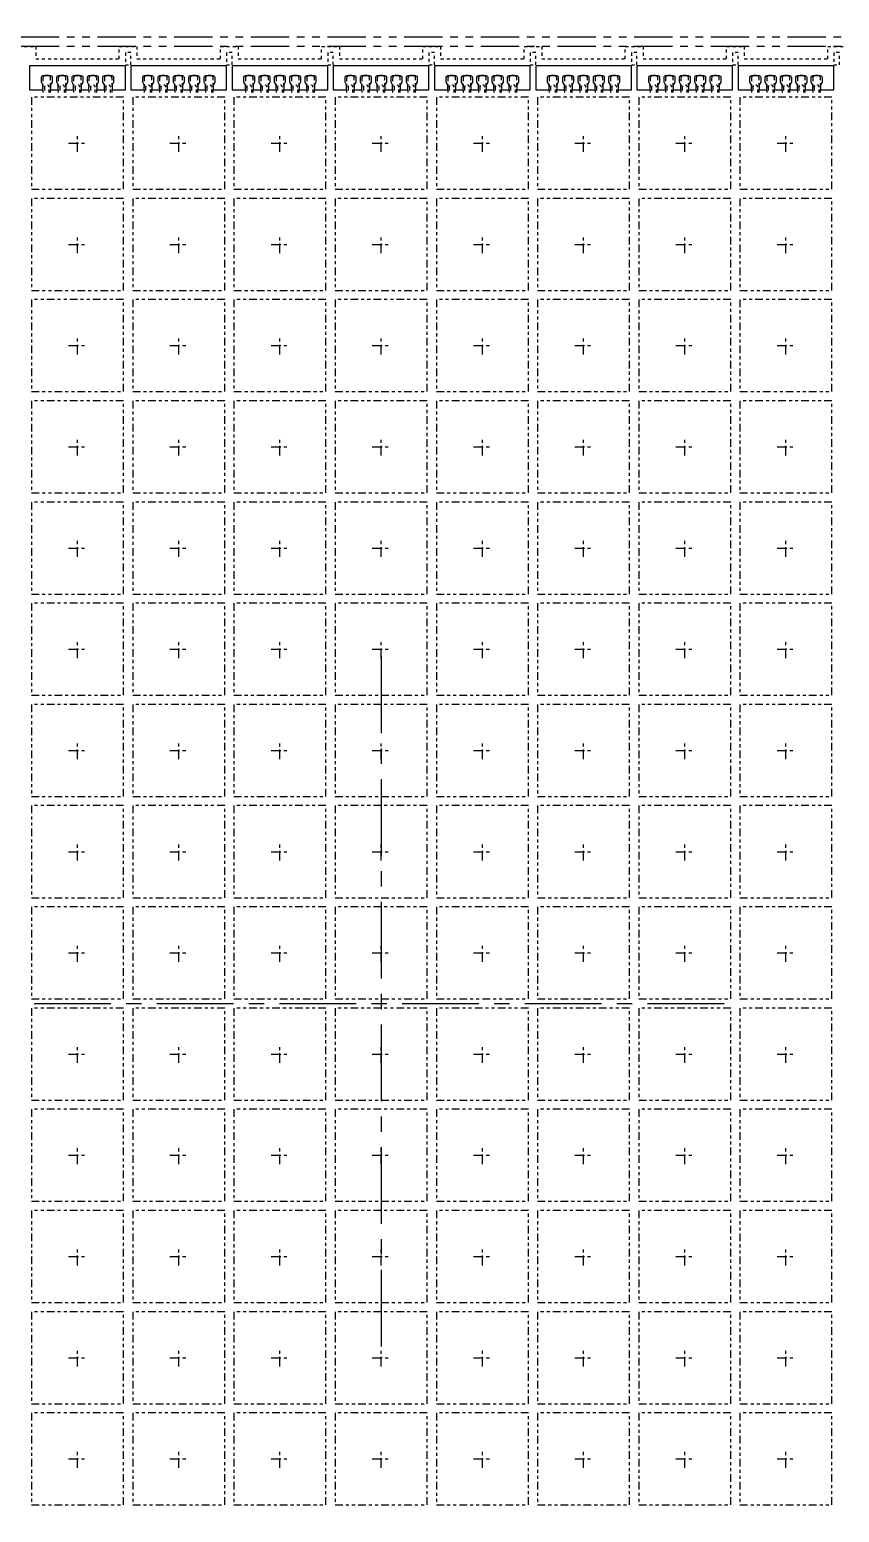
# Model space of a CAD drawing. Extents: x -344 to -21, y -394 to -4.
# Drawn here: x -285.7 to -259.3, y -126.44 to -78.1 of the extents above; entities that cross this region are included whole.
import ezdxf

# ---------------------------------------------------------------- set-up
doc = ezdxf.new("R2010")
doc.units = 0
doc.header["$MEASUREMENT"] = 0
for name, pattern in [('CENTER', [50.8, 31.75, -6.35, 6.35, -6.35]), ('CENTERX2', [4, 2.5, -0.5, 0.5, -0.5]), ('HIDDEN', [0.375, 0.25, -0.125]), ('PHANTOM', [2.5, 1.25, -0.25, 0.25, -0.25, 0.25, -0.25])]:
    doc.linetypes.add(name, pattern=pattern)
doc.layers.add('1', color=7, linetype='CONTINUOUS')
doc.layers.add('1D', color=4, linetype='CONTINUOUS')

msp = doc.modelspace()

# ---------------------------------------------------------------- linework, layer by layer
at = {"layer": '1'}
for points in [[(-282.5783, -79.2777), (-285.6983, -79.2777), (-285.6983, -80.0577), (-285.2633, -80.0577), (-285.2633, -79.8977), (-285.3133, -79.8111), (-285.3133, -79.6477, -0.4142132), (-285.2633, -79.5977), (-285.0133, -79.5977, -0.4142139), (-284.9633, -79.6477), (-284.9633, -79.8111), (-285.0133, -79.8977), (-285.0133, -80.0577), (-284.7633, -80.0577), (-284.7633, -79.8977), (-284.8133, -79.8111), (-284.8133, -79.6477, -0.4142132), (-284.7633, -79.5977), (-284.5133, -79.5977, -0.4142139), (-284.4633, -79.6477), (-284.4633, -79.8111), (-284.5133, -79.8977), (-284.5133, -80.0577), (-284.2633, -80.0577), (-284.2633, -79.8977), (-284.3133, -79.8111), (-284.3133, -79.6477, -0.4142132), (-284.2633, -79.5977), (-284.0133, -79.5977, -0.4142139), (-283.9633, -79.6477), (-283.9633, -79.8111), (-284.0133, -79.8977), (-284.0133, -80.0577), (-283.7633, -80.0577), (-283.7633, -79.8977), (-283.8133, -79.8111), (-283.8133, -79.6477, -0.4142132), (-283.7633, -79.5977), (-283.5133, -79.5977, -0.4142139), (-283.4633, -79.6477), (-283.4633, -79.8111), (-283.5133, -79.8977), (-283.5133, -80.0577), (-283.2633, -80.0577), (-283.2633, -79.8977), (-283.3133, -79.8111), (-283.3133, -79.6477, -0.4142132), (-283.2633, -79.5977), (-283.0133, -79.5977, -0.4142139), (-282.9633, -79.6477), (-282.9633, -79.8111), (-283.0133, -79.8977), (-283.0133, -80.0577), (-282.5783, -80.0577)], [(-279.2783, -79.2777), (-282.3983, -79.2777), (-282.3983, -80.0577), (-281.9633, -80.0577), (-281.9633, -79.8977), (-282.0133, -79.8111), (-282.0133, -79.6477, -0.4142132), (-281.9633, -79.5977), (-281.7133, -79.5977, -0.4142139), (-281.6633, -79.6477), (-281.6633, -79.8111), (-281.7133, -79.8977), (-281.7133, -80.0577), (-281.4633, -80.0577), (-281.4633, -79.8977), (-281.5133, -79.8111), (-281.5133, -79.6477, -0.4142132), (-281.4633, -79.5977), (-281.2133, -79.5977, -0.4142139), (-281.1633, -79.6477), (-281.1633, -79.8111), (-281.2133, -79.8977), (-281.2133, -80.0577), (-280.9633, -80.0577), (-280.9633, -79.8977), (-281.0133, -79.8111), (-281.0133, -79.6477, -0.4142132), (-280.9633, -79.5977), (-280.7133, -79.5977, -0.4142139), (-280.6633, -79.6477), (-280.6633, -79.8111), (-280.7133, -79.8977), (-280.7133, -80.0577), (-280.4633, -80.0577), (-280.4633, -79.8977), (-280.5133, -79.8111), (-280.5133, -79.6477, -0.4142132), (-280.4633, -79.5977), (-280.2133, -79.5977, -0.4142139), (-280.1633, -79.6477), (-280.1633, -79.8111), (-280.2133, -79.8977), (-280.2133, -80.0577), (-279.9633, -80.0577), (-279.9633, -79.8977), (-280.0133, -79.8111), (-280.0133, -79.6477, -0.4142132), (-279.9633, -79.5977), (-279.7133, -79.5977, -0.4142139), (-279.6633, -79.6477), (-279.6633, -79.8111), (-279.7133, -79.8977), (-279.7133, -80.0577), (-279.2783, -80.0577)], [(-275.9783, -79.2777), (-279.0983, -79.2777), (-279.0983, -80.0577), (-278.6633, -80.0577), (-278.6633, -79.8977), (-278.7133, -79.8111), (-278.7133, -79.6477, -0.4142132), (-278.6633, -79.5977), (-278.4133, -79.5977, -0.4142139), (-278.3633, -79.6477), (-278.3633, -79.8111), (-278.4133, -79.8977), (-278.4133, -80.0577), (-278.1633, -80.0577), (-278.1633, -79.8977), (-278.2133, -79.8111), (-278.2133, -79.6477, -0.4142132), (-278.1633, -79.5977), (-277.9133, -79.5977, -0.4142139), (-277.8633, -79.6477), (-277.8633, -79.8111), (-277.9133, -79.8977), (-277.9133, -80.0577), (-277.6633, -80.0577), (-277.6633, -79.8977), (-277.7133, -79.8111), (-277.7133, -79.6477, -0.4142132), (-277.6633, -79.5977), (-277.4133, -79.5977, -0.4142139), (-277.3633, -79.6477), (-277.3633, -79.8111), (-277.4133, -79.8977), (-277.4133, -80.0577), (-277.1633, -80.0577), (-277.1633, -79.8977), (-277.2133, -79.8111), (-277.2133, -79.6477, -0.4142132), (-277.1633, -79.5977), (-276.9133, -79.5977, -0.4142139), (-276.8633, -79.6477), (-276.8633, -79.8111), (-276.9133, -79.8977), (-276.9133, -80.0577), (-276.6633, -80.0577), (-276.6633, -79.8977), (-276.7133, -79.8111), (-276.7133, -79.6477, -0.4142132), (-276.6633, -79.5977), (-276.4133, -79.5977, -0.4142139), (-276.3633, -79.6477), (-276.3633, -79.8111), (-276.4133, -79.8977), (-276.4133, -80.0577), (-275.9783, -80.0577)], [(-272.6783, -79.2777), (-275.7983, -79.2777), (-275.7983, -80.0577), (-275.3633, -80.0577), (-275.3633, -79.8977), (-275.4133, -79.8111), (-275.4133, -79.6477, -0.4142132), (-275.3633, -79.5977), (-275.1133, -79.5977, -0.4142139), (-275.0633, -79.6477), (-275.0633, -79.8111), (-275.1133, -79.8977), (-275.1133, -80.0577), (-274.8633, -80.0577), (-274.8633, -79.8977), (-274.9133, -79.8111), (-274.9133, -79.6477, -0.4142132), (-274.8633, -79.5977), (-274.6133, -79.5977, -0.4142139), (-274.5633, -79.6477), (-274.5633, -79.8111), (-274.6133, -79.8977), (-274.6133, -80.0577), (-274.3633, -80.0577), (-274.3633, -79.8977), (-274.4133, -79.8111), (-274.4133, -79.6477, -0.4142132), (-274.3633, -79.5977), (-274.1133, -79.5977, -0.4142139), (-274.0633, -79.6477), (-274.0633, -79.8111), (-274.1133, -79.8977), (-274.1133, -80.0577), (-273.8633, -80.0577), (-273.8633, -79.8977), (-273.9133, -79.8111), (-273.9133, -79.6477, -0.4142132), (-273.8633, -79.5977), (-273.6133, -79.5977, -0.4142139), (-273.5633, -79.6477), (-273.5633, -79.8111), (-273.6133, -79.8977), (-273.6133, -80.0577), (-273.3633, -80.0577), (-273.3633, -79.8977), (-273.4133, -79.8111), (-273.4133, -79.6477, -0.4142132), (-273.3633, -79.5977), (-273.1133, -79.5977, -0.4142139), (-273.0633, -79.6477), (-273.0633, -79.8111), (-273.1133, -79.8977), (-273.1133, -80.0577), (-272.6783, -80.0577)], [(-269.3783, -79.2777), (-272.4983, -79.2777), (-272.4983, -80.0577), (-272.0633, -80.0577), (-272.0633, -79.8977), (-272.1133, -79.8111), (-272.1133, -79.6477, -0.4142132), (-272.0633, -79.5977), (-271.8133, -79.5977, -0.4142139), (-271.7633, -79.6477), (-271.7633, -79.8111), (-271.8133, -79.8977), (-271.8133, -80.0577), (-271.5633, -80.0577), (-271.5633, -79.8977), (-271.6133, -79.8111), (-271.6133, -79.6477, -0.4142132), (-271.5633, -79.5977), (-271.3133, -79.5977, -0.4142139), (-271.2633, -79.6477), (-271.2633, -79.8111), (-271.3133, -79.8977), (-271.3133, -80.0577), (-271.0633, -80.0577), (-271.0633, -79.8977), (-271.1133, -79.8111), (-271.1133, -79.6477, -0.4142132), (-271.0633, -79.5977), (-270.8133, -79.5977, -0.4142139), (-270.7633, -79.6477), (-270.7633, -79.8111), (-270.8133, -79.8977), (-270.8133, -80.0577), (-270.5633, -80.0577), (-270.5633, -79.8977), (-270.6133, -79.8111), (-270.6133, -79.6477, -0.4142132), (-270.5633, -79.5977), (-270.3133, -79.5977, -0.4142139), (-270.2633, -79.6477), (-270.2633, -79.8111), (-270.3133, -79.8977), (-270.3133, -80.0577), (-270.0633, -80.0577), (-270.0633, -79.8977), (-270.1133, -79.8111), (-270.1133, -79.6477, -0.4142132), (-270.0633, -79.5977), (-269.8133, -79.5977, -0.4142139), (-269.7633, -79.6477), (-269.7633, -79.8111), (-269.8133, -79.8977), (-269.8133, -80.0577), (-269.3783, -80.0577)], [(-266.0783, -79.2777), (-269.1983, -79.2777), (-269.1983, -80.0577), (-268.7633, -80.0577), (-268.7633, -79.8977), (-268.8133, -79.8111), (-268.8133, -79.6477, -0.4142132), (-268.7633, -79.5977), (-268.5133, -79.5977, -0.4142139), (-268.4633, -79.6477), (-268.4633, -79.8111), (-268.5133, -79.8977), (-268.5133, -80.0577), (-268.2633, -80.0577), (-268.2633, -79.8977), (-268.3133, -79.8111), (-268.3133, -79.6477, -0.4142132), (-268.2633, -79.5977), (-268.0133, -79.5977, -0.4142139), (-267.9633, -79.6477), (-267.9633, -79.8111), (-268.0133, -79.8977), (-268.0133, -80.0577), (-267.7633, -80.0577), (-267.7633, -79.8977), (-267.8133, -79.8111), (-267.8133, -79.6477, -0.4142132), (-267.7633, -79.5977), (-267.5133, -79.5977, -0.4142139), (-267.4633, -79.6477), (-267.4633, -79.8111), (-267.5133, -79.8977), (-267.5133, -80.0577), (-267.2633, -80.0577), (-267.2633, -79.8977), (-267.3133, -79.8111), (-267.3133, -79.6477, -0.4142132), (-267.2633, -79.5977), (-267.0133, -79.5977, -0.4142139), (-266.9633, -79.6477), (-266.9633, -79.8111), (-267.0133, -79.8977), (-267.0133, -80.0577), (-266.7633, -80.0577), (-266.7633, -79.8977), (-266.8133, -79.8111), (-266.8133, -79.6477, -0.4142132), (-266.7633, -79.5977), (-266.5133, -79.5977, -0.4142139), (-266.4633, -79.6477), (-266.4633, -79.8111), (-266.5133, -79.8977), (-266.5133, -80.0577), (-266.0783, -80.0577)], [(-262.7783, -79.2777), (-265.8983, -79.2777), (-265.8983, -80.0577), (-265.4633, -80.0577), (-265.4633, -79.8977), (-265.5133, -79.8111), (-265.5133, -79.6477, -0.4142132), (-265.4633, -79.5977), (-265.2133, -79.5977, -0.4142139), (-265.1633, -79.6477), (-265.1633, -79.8111), (-265.2133, -79.8977), (-265.2133, -80.0577), (-264.9633, -80.0577), (-264.9633, -79.8977), (-265.0133, -79.8111), (-265.0133, -79.6477, -0.4142132), (-264.9633, -79.5977), (-264.7133, -79.5977, -0.4142139), (-264.6633, -79.6477), (-264.6633, -79.8111), (-264.7133, -79.8977), (-264.7133, -80.0577), (-264.4633, -80.0577), (-264.4633, -79.8977), (-264.5133, -79.8111), (-264.5133, -79.6477, -0.4142132), (-264.4633, -79.5977), (-264.2133, -79.5977, -0.4142139), (-264.1633, -79.6477), (-264.1633, -79.8111), (-264.2133, -79.8977), (-264.2133, -80.0577), (-263.9633, -80.0577), (-263.9633, -79.8977), (-264.0133, -79.8111), (-264.0133, -79.6477, -0.4142132), (-263.9633, -79.5977), (-263.7133, -79.5977, -0.4142139), (-263.6633, -79.6477), (-263.6633, -79.8111), (-263.7133, -79.8977), (-263.7133, -80.0577), (-263.4633, -80.0577), (-263.4633, -79.8977), (-263.5133, -79.8111), (-263.5133, -79.6477, -0.4142132), (-263.4633, -79.5977), (-263.2133, -79.5977, -0.4142139), (-263.1633, -79.6477), (-263.1633, -79.8111), (-263.2133, -79.8977), (-263.2133, -80.0577), (-262.7783, -80.0577)], [(-259.4783, -79.2777), (-262.5983, -79.2777), (-262.5983, -80.0577), (-262.1633, -80.0577), (-262.1633, -79.8977), (-262.2133, -79.8111), (-262.2133, -79.6477, -0.4142132), (-262.1633, -79.5977), (-261.9133, -79.5977, -0.4142139), (-261.8633, -79.6477), (-261.8633, -79.8111), (-261.9133, -79.8977), (-261.9133, -80.0577), (-261.6633, -80.0577), (-261.6633, -79.8977), (-261.7133, -79.8111), (-261.7133, -79.6477, -0.4142132), (-261.6633, -79.5977), (-261.4133, -79.5977, -0.4142139), (-261.3633, -79.6477), (-261.3633, -79.8111), (-261.4133, -79.8977), (-261.4133, -80.0577), (-261.1633, -80.0577), (-261.1633, -79.8977), (-261.2133, -79.8111), (-261.2133, -79.6477, -0.4142132), (-261.1633, -79.5977), (-260.9133, -79.5977, -0.4142139), (-260.8633, -79.6477), (-260.8633, -79.8111), (-260.9133, -79.8977), (-260.9133, -80.0577), (-260.6633, -80.0577), (-260.6633, -79.8977), (-260.7133, -79.8111), (-260.7133, -79.6477, -0.4142132), (-260.6633, -79.5977), (-260.4133, -79.5977, -0.4142139), (-260.3633, -79.6477), (-260.3633, -79.8111), (-260.4133, -79.8977), (-260.4133, -80.0577), (-260.1633, -80.0577), (-260.1633, -79.8977), (-260.2133, -79.8111), (-260.2133, -79.6477, -0.4142132), (-260.1633, -79.5977), (-259.9133, -79.5977, -0.4142139), (-259.8633, -79.6477), (-259.8633, -79.8111), (-259.9133, -79.8977), (-259.9133, -80.0577), (-259.4783, -80.0577)]]:
    msp.add_lwpolyline(points, format="xyb", close=True, dxfattribs=at)
at = {"layer": '1D', "linetype": 'CENTER', "ltscale": 0.01}
for p, q in [((-284.1383, -82.0864), (-284.1383, -81.5089)), ((-280.8383, -82.0864), (-280.8383, -81.5089)), ((-277.5383, -82.0864), (-277.5383, -81.5089)), ((-274.2383, -82.0864), (-274.2383, -81.5089)), ((-270.9383, -82.0864), (-270.9383, -81.5089)), ((-267.6383, -82.0864), (-267.6383, -81.5089)), ((-264.3383, -82.0864), (-264.3383, -81.5089)), ((-261.0383, -82.0864), (-261.0383, -81.5089)), ((-284.4271, -81.7977), (-283.8496, -81.7977)), ((-281.1271, -81.7977), (-280.5496, -81.7977)), ((-277.8271, -81.7977), (-277.2496, -81.7977)), ((-274.5271, -81.7977), (-273.9496, -81.7977)), ((-271.2271, -81.7977), (-270.6496, -81.7977)), ((-267.9271, -81.7977), (-267.3496, -81.7977)), ((-264.6271, -81.7977), (-264.0496, -81.7977)), ((-261.3271, -81.7977), (-260.7496, -81.7977)), ((-284.1383, -85.3864), (-284.1383, -84.8089)), ((-280.8383, -85.3864), (-280.8383, -84.8089)), ((-277.5383, -85.3864), (-277.5383, -84.8089)), ((-274.2383, -85.3864), (-274.2383, -84.8089)), ((-270.9383, -85.3864), (-270.9383, -84.8089)), ((-267.6383, -85.3864), (-267.6383, -84.8089)), ((-264.3383, -85.3864), (-264.3383, -84.8089)), ((-261.0383, -85.3864), (-261.0383, -84.8089)), ((-284.4271, -85.0977), (-283.8496, -85.0977)), ((-281.1271, -85.0977), (-280.5496, -85.0977)), ((-277.8271, -85.0977), (-277.2496, -85.0977)), ((-274.5271, -85.0977), (-273.9496, -85.0977)), ((-271.2271, -85.0977), (-270.6496, -85.0977)), ((-267.9271, -85.0977), (-267.3496, -85.0977)), ((-264.6271, -85.0977), (-264.0496, -85.0977)), ((-261.3271, -85.0977), (-260.7496, -85.0977)), ((-284.4271, -88.3977), (-283.8496, -88.3977)), ((-284.1383, -88.6864), (-284.1383, -88.1089)), ((-281.1271, -88.3977), (-280.5496, -88.3977)), ((-280.8383, -88.6864), (-280.8383, -88.1089)), ((-277.8271, -88.3977), (-277.2496, -88.3977)), ((-277.5383, -88.6864), (-277.5383, -88.1089)), ((-274.5271, -88.3977), (-273.9496, -88.3977)), ((-274.2383, -88.6864), (-274.2383, -88.1089)), ((-271.2271, -88.3977), (-270.6496, -88.3977)), ((-270.9383, -88.6864), (-270.9383, -88.1089)), ((-267.9271, -88.3977), (-267.3496, -88.3977)), ((-267.6383, -88.6864), (-267.6383, -88.1089)), ((-264.6271, -88.3977), (-264.0496, -88.3977)), ((-264.3383, -88.6864), (-264.3383, -88.1089)), ((-261.3271, -88.3977), (-260.7496, -88.3977)), ((-261.0383, -88.6864), (-261.0383, -88.1089)), ((-284.4271, -91.6977), (-283.8496, -91.6977)), ((-284.1383, -91.9864), (-284.1383, -91.4089)), ((-281.1271, -91.6977), (-280.5496, -91.6977)), ((-280.8383, -91.9864), (-280.8383, -91.4089)), ((-277.8271, -91.6977), (-277.2496, -91.6977)), ((-277.5383, -91.9864), (-277.5383, -91.4089)), ((-274.5271, -91.6977), (-273.9496, -91.6977)), ((-274.2383, -91.9864), (-274.2383, -91.4089)), ((-271.2271, -91.6977), (-270.6496, -91.6977)), ((-270.9383, -91.9864), (-270.9383, -91.4089)), ((-267.9271, -91.6977), (-267.3496, -91.6977)), ((-267.6383, -91.9864), (-267.6383, -91.4089)), ((-264.6271, -91.6977), (-264.0496, -91.6977)), ((-264.3383, -91.9864), (-264.3383, -91.4089)), ((-261.3271, -91.6977), (-260.7496, -91.6977)), ((-261.0383, -91.9864), (-261.0383, -91.4089)), ((-284.1383, -95.2864), (-284.1383, -94.7089)), ((-280.8383, -95.2864), (-280.8383, -94.7089)), ((-277.5383, -95.2864), (-277.5383, -94.7089)), ((-274.2383, -95.2864), (-274.2383, -94.7089)), ((-270.9383, -95.2864), (-270.9383, -94.7089)), ((-267.6383, -95.2864), (-267.6383, -94.7089)), ((-264.3383, -95.2864), (-264.3383, -94.7089)), ((-261.0383, -95.2864), (-261.0383, -94.7089)), ((-284.4271, -94.9977), (-283.8496, -94.9977)), ((-281.1271, -94.9977), (-280.5496, -94.9977)), ((-277.8271, -94.9977), (-277.2496, -94.9977)), ((-274.5271, -94.9977), (-273.9496, -94.9977)), ((-271.2271, -94.9977), (-270.6496, -94.9977)), ((-267.9271, -94.9977), (-267.3496, -94.9977)), ((-264.6271, -94.9977), (-264.0496, -94.9977)), ((-261.3271, -94.9977), (-260.7496, -94.9977)), ((-284.1383, -98.5864), (-284.1383, -98.0089)), ((-280.8383, -98.5864), (-280.8383, -98.0089)), ((-277.5383, -98.5864), (-277.5383, -98.0089)), ((-274.2383, -98.5864), (-274.2383, -98.0089)), ((-270.9383, -98.5864), (-270.9383, -98.0089)), ((-267.6383, -98.5864), (-267.6383, -98.0089)), ((-264.3383, -98.5864), (-264.3383, -98.0089)), ((-261.0383, -98.5864), (-261.0383, -98.0089)), ((-284.4271, -98.2977), (-283.8496, -98.2977)), ((-281.1271, -98.2977), (-280.5496, -98.2977)), ((-277.8271, -98.2977), (-277.2496, -98.2977)), ((-274.5271, -98.2977), (-273.9496, -98.2977)), ((-271.2271, -98.2977), (-270.6496, -98.2977)), ((-267.9271, -98.2977), (-267.3496, -98.2977)), ((-264.6271, -98.2977), (-264.0496, -98.2977)), ((-261.3271, -98.2977), (-260.7496, -98.2977)), ((-284.1383, -101.8864), (-284.1383, -101.3089)), ((-280.8383, -101.8864), (-280.8383, -101.3089)), ((-277.5383, -101.8864), (-277.5383, -101.3089)), ((-274.2383, -101.8864), (-274.2383, -101.3089)), ((-270.9383, -101.8864), (-270.9383, -101.3089)), ((-267.6383, -101.8864), (-267.6383, -101.3089)), ((-264.3383, -101.8864), (-264.3383, -101.3089)), ((-261.0383, -101.8864), (-261.0383, -101.3089)), ((-284.4271, -101.5977), (-283.8496, -101.5977)), ((-281.1271, -101.5977), (-280.5496, -101.5977)), ((-277.8271, -101.5977), (-277.2496, -101.5977)), ((-274.5271, -101.5977), (-273.9496, -101.5977)), ((-271.2271, -101.5977), (-270.6496, -101.5977)), ((-267.9271, -101.5977), (-267.3496, -101.5977)), ((-264.6271, -101.5977), (-264.0496, -101.5977)), ((-261.3271, -101.5977), (-260.7496, -101.5977)), ((-284.4271, -104.8977), (-283.8496, -104.8977)), ((-284.1383, -105.1864), (-284.1383, -104.6089)), ((-281.1271, -104.8977), (-280.5496, -104.8977)), ((-280.8383, -105.1864), (-280.8383, -104.6089)), ((-277.8271, -104.8977), (-277.2496, -104.8977)), ((-277.5383, -105.1864), (-277.5383, -104.6089)), ((-274.5271, -104.8977), (-273.9496, -104.8977)), ((-274.2383, -105.1864), (-274.2383, -104.6089)), ((-271.2271, -104.8977), (-270.6496, -104.8977)), ((-270.9383, -105.1864), (-270.9383, -104.6089)), ((-267.9271, -104.8977), (-267.3496, -104.8977)), ((-267.6383, -105.1864), (-267.6383, -104.6089)), ((-264.6271, -104.8977), (-264.0496, -104.8977)), ((-264.3383, -105.1864), (-264.3383, -104.6089)), ((-261.3271, -104.8977), (-260.7496, -104.8977)), ((-261.0383, -105.1864), (-261.0383, -104.6089)), ((-284.4271, -108.1977), (-283.8496, -108.1977)), ((-284.1383, -108.4864), (-284.1383, -107.9089)), ((-281.1271, -108.1977), (-280.5496, -108.1977)), ((-280.8383, -108.4864), (-280.8383, -107.9089)), ((-277.8271, -108.1977), (-277.2496, -108.1977)), ((-277.5383, -108.4864), (-277.5383, -107.9089)), ((-274.5271, -108.1977), (-273.9496, -108.1977)), ((-274.2383, -108.4864), (-274.2383, -107.9089)), ((-271.2271, -108.1977), (-270.6496, -108.1977)), ((-270.9383, -108.4864), (-270.9383, -107.9089)), ((-267.9271, -108.1977), (-267.3496, -108.1977)), ((-267.6383, -108.4864), (-267.6383, -107.9089)), ((-264.6271, -108.1977), (-264.0496, -108.1977)), ((-264.3383, -108.4864), (-264.3383, -107.9089)), ((-261.3271, -108.1977), (-260.7496, -108.1977)), ((-261.0383, -108.4864), (-261.0383, -107.9089)), ((-284.4271, -111.4977), (-283.8496, -111.4977)), ((-284.1383, -111.7864), (-284.1383, -111.2089)), ((-281.1271, -111.4977), (-280.5496, -111.4977)), ((-280.8383, -111.7864), (-280.8383, -111.2089)), ((-277.8271, -111.4977), (-277.2496, -111.4977)), ((-277.5383, -111.7864), (-277.5383, -111.2089)), ((-274.5271, -111.4977), (-273.9496, -111.4977)), ((-274.2383, -111.7864), (-274.2383, -111.2089)), ((-271.2271, -111.4977), (-270.6496, -111.4977)), ((-270.9383, -111.7864), (-270.9383, -111.2089)), ((-267.9271, -111.4977), (-267.3496, -111.4977)), ((-267.6383, -111.7864), (-267.6383, -111.2089)), ((-264.6271, -111.4977), (-264.0496, -111.4977)), ((-264.3383, -111.7864), (-264.3383, -111.2089)), ((-261.3271, -111.4977), (-260.7496, -111.4977)), ((-261.0383, -111.7864), (-261.0383, -111.2089)), ((-284.1383, -115.0864), (-284.1383, -114.5089)), ((-280.8383, -115.0864), (-280.8383, -114.5089)), ((-277.5383, -115.0864), (-277.5383, -114.5089)), ((-274.2383, -115.0864), (-274.2383, -114.5089)), ((-270.9383, -115.0864), (-270.9383, -114.5089)), ((-267.6383, -115.0864), (-267.6383, -114.5089)), ((-264.3383, -115.0864), (-264.3383, -114.5089)), ((-261.0383, -115.0864), (-261.0383, -114.5089)), ((-284.4271, -114.7977), (-283.8496, -114.7977)), ((-281.1271, -114.7977), (-280.5496, -114.7977)), ((-277.8271, -114.7977), (-277.2496, -114.7977)), ((-274.5271, -114.7977), (-273.9496, -114.7977)), ((-271.2271, -114.7977), (-270.6496, -114.7977)), ((-267.9271, -114.7977), (-267.3496, -114.7977)), ((-264.6271, -114.7977), (-264.0496, -114.7977)), ((-261.3271, -114.7977), (-260.7496, -114.7977)), ((-284.1383, -118.3864), (-284.1383, -117.8089)), ((-280.8383, -118.3864), (-280.8383, -117.8089)), ((-277.5383, -118.3864), (-277.5383, -117.8089)), ((-274.2383, -118.3864), (-274.2383, -117.8089)), ((-270.9383, -118.3864), (-270.9383, -117.8089)), ((-267.6383, -118.3864), (-267.6383, -117.8089)), ((-264.3383, -118.3864), (-264.3383, -117.8089)), ((-261.0383, -118.3864), (-261.0383, -117.8089)), ((-284.4271, -118.0977), (-283.8496, -118.0977)), ((-281.1271, -118.0977), (-280.5496, -118.0977)), ((-277.8271, -118.0977), (-277.2496, -118.0977)), ((-274.5271, -118.0977), (-273.9496, -118.0977)), ((-271.2271, -118.0977), (-270.6496, -118.0977)), ((-267.9271, -118.0977), (-267.3496, -118.0977)), ((-264.6271, -118.0977), (-264.0496, -118.0977)), ((-261.3271, -118.0977), (-260.7496, -118.0977)), ((-284.1383, -121.6864), (-284.1383, -121.1089)), ((-280.8383, -121.6864), (-280.8383, -121.1089)), ((-277.5383, -121.6864), (-277.5383, -121.1089)), ((-274.2383, -121.6864), (-274.2383, -121.1089)), ((-270.9383, -121.6864), (-270.9383, -121.1089)), ((-267.6383, -121.6864), (-267.6383, -121.1089)), ((-264.3383, -121.6864), (-264.3383, -121.1089)), ((-261.0383, -121.6864), (-261.0383, -121.1089)), ((-284.4271, -121.3977), (-283.8496, -121.3977)), ((-281.1271, -121.3977), (-280.5496, -121.3977)), ((-277.8271, -121.3977), (-277.2496, -121.3977)), ((-274.5271, -121.3977), (-273.9496, -121.3977)), ((-271.2271, -121.3977), (-270.6496, -121.3977)), ((-267.9271, -121.3977), (-267.3496, -121.3977)), ((-264.6271, -121.3977), (-264.0496, -121.3977)), ((-261.3271, -121.3977), (-260.7496, -121.3977)), ((-284.4271, -124.6977), (-283.8496, -124.6977)), ((-284.1383, -124.9864), (-284.1383, -124.4089)), ((-281.1271, -124.6977), (-280.5496, -124.6977)), ((-280.8383, -124.9864), (-280.8383, -124.4089)), ((-277.8271, -124.6977), (-277.2496, -124.6977)), ((-277.5383, -124.9864), (-277.5383, -124.4089)), ((-274.5271, -124.6977), (-273.9496, -124.6977)), ((-274.2383, -124.9864), (-274.2383, -124.4089)), ((-271.2271, -124.6977), (-270.6496, -124.6977)), ((-270.9383, -124.9864), (-270.9383, -124.4089)), ((-267.9271, -124.6977), (-267.3496, -124.6977)), ((-267.6383, -124.9864), (-267.6383, -124.4089)), ((-264.6271, -124.6977), (-264.0496, -124.6977)), ((-264.3383, -124.9864), (-264.3383, -124.4089)), ((-261.3271, -124.6977), (-260.7496, -124.6977)), ((-261.0383, -124.9864), (-261.0383, -124.4089))]:
    msp.add_line(p, q, dxfattribs=at)
at = {"layer": '1D', "linetype": 'CENTERX2'}
for p, q in [((-274.2383, -98.5324), (-274.2383, -121.1629)), ((-285.5536, -109.8477), (-262.9231, -109.8477))]:
    msp.add_line(p, q, dxfattribs=at)
at = {"layer": '1D', "color": 2, "linetype": 'PHANTOM'}
for points in [[(-247.2383, -78.3477), (-301.2383, -78.3477, -0.0990195), (-302.0076, -78.1938, 0.9166595), (-303.1614, -80.401, -0.2559241), (-302.2383, -82.0863), (-302.2383, -107.1091, -0.2559241), (-303.1614, -108.7944, 0.5477226), (-303.1614, -110.901, -0.2559241), (-302.2383, -112.5863), (-302.2383, -137.6091, -0.2559241), (-303.1614, -139.2944, 0.9166595), (-302.0076, -141.5015, -0.0990195), (-301.2383, -141.3477), (-247.2383, -141.3477, -0.0990195), (-246.4691, -141.5015, 0.9166595), (-245.3153, -139.2944, -0.2559241), (-246.2383, -137.6091), (-246.2383, -112.5863, -0.2559241), (-245.3153, -110.901, 0.5477226), (-245.3153, -108.7944, -0.2559241), (-246.2383, -107.1091), (-246.2383, -82.0863, -0.2559241), (-245.3153, -80.401, 0.9166595), (-246.4691, -78.1938, -0.0990195)], [(-247.2383, -78.6477), (-301.2383, -78.6477, -0.0990195), (-302.1229, -78.4707, 0.9166595), (-302.9999, -80.1482, -0.2559241), (-301.9383, -82.0863), (-301.9383, -107.1091, -0.2559241), (-302.9999, -109.0471, 0.5477226), (-302.9999, -110.6482, -0.2559241), (-301.9383, -112.5863), (-301.9383, -137.6091, -0.2559241), (-302.9999, -139.5471, 0.9166595), (-302.1229, -141.2246, -0.0990195), (-301.2383, -141.0477), (-247.2383, -141.0477, -0.0990195), (-246.3537, -141.2246, 0.9166595), (-245.4768, -139.5471, -0.2559241), (-246.5383, -137.6091), (-246.5383, -112.5863, -0.2559241), (-245.4768, -110.6482, 0.5477226), (-245.4768, -109.0471, -0.2559241), (-246.5383, -107.1091), (-246.5383, -82.0863, -0.2559241), (-245.4768, -80.1482, 0.9166595), (-246.3537, -78.4707, -0.0990195)]]:
    msp.add_lwpolyline(points, format="xyb", close=True, dxfattribs=at)
at = {"layer": '1D', "linetype": 'HIDDEN', "ltscale": 0.2}
msp.add_lwpolyline([(-286.0783, -78.6477), (-285.4983, -78.6477), (-285.4983, -79.0477), (-282.7783, -79.0477), (-282.7783, -78.6477), (-282.1983, -78.6477), (-282.1983, -79.0477), (-279.4783, -79.0477), (-279.4783, -78.6477), (-278.8983, -78.6477), (-278.8983, -79.0477), (-276.1783, -79.0477), (-276.1783, -78.6477), (-275.5983, -78.6477), (-275.5983, -79.0477), (-272.8783, -79.0477), (-272.8783, -78.6477), (-272.2983, -78.6477), (-272.2983, -79.0477), (-269.5783, -79.0477), (-269.5783, -78.6477), (-268.9983, -78.6477), (-268.9983, -79.0477), (-266.2783, -79.0477), (-266.2783, -78.6477), (-265.6983, -78.6477), (-265.6983, -79.0477), (-262.9783, -79.0477), (-262.9783, -78.6477), (-262.3983, -78.6477), (-262.3983, -79.0477), (-259.6783, -79.0477), (-259.6783, -78.6477), (-259.0983, -78.6477)], dxfattribs=at)
for points in [[(-282.3983, -79.2477), (-282.3983, -78.8477), (-282.5783, -78.8477), (-282.5783, -79.2477)], [(-279.0983, -79.2477), (-279.0983, -78.8477), (-279.2783, -78.8477), (-279.2783, -79.2477)], [(-275.7983, -79.2477), (-275.7983, -78.8477), (-275.9783, -78.8477), (-275.9783, -79.2477)], [(-272.4983, -79.2477), (-272.4983, -78.8477), (-272.6783, -78.8477), (-272.6783, -79.2477)], [(-269.1983, -79.2477), (-269.1983, -78.8477), (-269.3783, -78.8477), (-269.3783, -79.2477)], [(-265.8983, -79.2477), (-265.8983, -78.8477), (-266.0783, -78.8477), (-266.0783, -79.2477)], [(-262.5983, -79.2477), (-262.5983, -78.8477), (-262.7783, -78.8477), (-262.7783, -79.2477)], [(-259.2983, -79.2477), (-259.2983, -78.8477), (-259.4783, -78.8477), (-259.4783, -79.2477)]]:
    msp.add_lwpolyline(points, close=True, dxfattribs=at)
for points in [[(-285.0133, -80.1477), (-285.0133, -79.6727, 0.4142136), (-285.0883, -79.5977), (-285.1883, -79.5977, 0.4142136), (-285.2633, -79.6727), (-285.2633, -80.1477)], [(-284.5133, -80.1477), (-284.5133, -79.6727, 0.4142136), (-284.5883, -79.5977), (-284.6883, -79.5977, 0.4142136), (-284.7633, -79.6727), (-284.7633, -80.1477)], [(-284.0133, -80.1477), (-284.0133, -79.6727, 0.4142136), (-284.0883, -79.5977), (-284.1883, -79.5977, 0.4142136), (-284.2633, -79.6727), (-284.2633, -80.1477)], [(-283.5133, -80.1477), (-283.5133, -79.6727, 0.4142136), (-283.5883, -79.5977), (-283.6883, -79.5977, 0.4142136), (-283.7633, -79.6727), (-283.7633, -80.1477)], [(-283.0133, -80.1477), (-283.0133, -79.6727, 0.4142136), (-283.0883, -79.5977), (-283.1883, -79.5977, 0.4142136), (-283.2633, -79.6727), (-283.2633, -80.1477)], [(-281.7133, -80.1477), (-281.7133, -79.6727, 0.4142136), (-281.7883, -79.5977), (-281.8883, -79.5977, 0.4142136), (-281.9633, -79.6727), (-281.9633, -80.1477)], [(-281.2133, -80.1477), (-281.2133, -79.6727, 0.4142136), (-281.2883, -79.5977), (-281.3883, -79.5977, 0.4142136), (-281.4633, -79.6727), (-281.4633, -80.1477)], [(-280.7133, -80.1477), (-280.7133, -79.6727, 0.4142136), (-280.7883, -79.5977), (-280.8883, -79.5977, 0.4142136), (-280.9633, -79.6727), (-280.9633, -80.1477)], [(-280.2133, -80.1477), (-280.2133, -79.6727, 0.4142136), (-280.2883, -79.5977), (-280.3883, -79.5977, 0.4142136), (-280.4633, -79.6727), (-280.4633, -80.1477)], [(-279.7133, -80.1477), (-279.7133, -79.6727, 0.4142136), (-279.7883, -79.5977), (-279.8883, -79.5977, 0.4142136), (-279.9633, -79.6727), (-279.9633, -80.1477)], [(-278.4133, -80.1477), (-278.4133, -79.6727, 0.4142136), (-278.4883, -79.5977), (-278.5883, -79.5977, 0.4142136), (-278.6633, -79.6727), (-278.6633, -80.1477)], [(-277.9133, -80.1477), (-277.9133, -79.6727, 0.4142136), (-277.9883, -79.5977), (-278.0883, -79.5977, 0.4142136), (-278.1633, -79.6727), (-278.1633, -80.1477)], [(-277.4133, -80.1477), (-277.4133, -79.6727, 0.4142136), (-277.4883, -79.5977), (-277.5883, -79.5977, 0.4142136), (-277.6633, -79.6727), (-277.6633, -80.1477)], [(-276.9133, -80.1477), (-276.9133, -79.6727, 0.4142136), (-276.9883, -79.5977), (-277.0883, -79.5977, 0.4142136), (-277.1633, -79.6727), (-277.1633, -80.1477)], [(-276.4133, -80.1477), (-276.4133, -79.6727, 0.4142136), (-276.4883, -79.5977), (-276.5883, -79.5977, 0.4142136), (-276.6633, -79.6727), (-276.6633, -80.1477)], [(-275.1133, -80.1477), (-275.1133, -79.6727, 0.4142136), (-275.1883, -79.5977), (-275.2883, -79.5977, 0.4142136), (-275.3633, -79.6727), (-275.3633, -80.1477)], [(-274.6133, -80.1477), (-274.6133, -79.6727, 0.4142136), (-274.6883, -79.5977), (-274.7883, -79.5977, 0.4142136), (-274.8633, -79.6727), (-274.8633, -80.1477)], [(-274.1133, -80.1477), (-274.1133, -79.6727, 0.4142136), (-274.1883, -79.5977), (-274.2883, -79.5977, 0.4142136), (-274.3633, -79.6727), (-274.3633, -80.1477)], [(-273.6133, -80.1477), (-273.6133, -79.6727, 0.4142136), (-273.6883, -79.5977), (-273.7883, -79.5977, 0.4142136), (-273.8633, -79.6727), (-273.8633, -80.1477)], [(-273.1133, -80.1477), (-273.1133, -79.6727, 0.4142136), (-273.1883, -79.5977), (-273.2883, -79.5977, 0.4142136), (-273.3633, -79.6727), (-273.3633, -80.1477)], [(-271.8133, -80.1477), (-271.8133, -79.6727, 0.4142136), (-271.8883, -79.5977), (-271.9883, -79.5977, 0.4142136), (-272.0633, -79.6727), (-272.0633, -80.1477)], [(-271.3133, -80.1477), (-271.3133, -79.6727, 0.4142136), (-271.3883, -79.5977), (-271.4883, -79.5977, 0.4142136), (-271.5633, -79.6727), (-271.5633, -80.1477)], [(-270.8133, -80.1477), (-270.8133, -79.6727, 0.4142136), (-270.8883, -79.5977), (-270.9883, -79.5977, 0.4142136), (-271.0633, -79.6727), (-271.0633, -80.1477)], [(-270.3133, -80.1477), (-270.3133, -79.6727, 0.4142136), (-270.3883, -79.5977), (-270.4883, -79.5977, 0.4142136), (-270.5633, -79.6727), (-270.5633, -80.1477)], [(-269.8133, -80.1477), (-269.8133, -79.6727, 0.4142136), (-269.8883, -79.5977), (-269.9883, -79.5977, 0.4142136), (-270.0633, -79.6727), (-270.0633, -80.1477)], [(-268.5133, -80.1477), (-268.5133, -79.6727, 0.4142136), (-268.5883, -79.5977), (-268.6883, -79.5977, 0.4142136), (-268.7633, -79.6727), (-268.7633, -80.1477)], [(-268.0133, -80.1477), (-268.0133, -79.6727, 0.4142136), (-268.0883, -79.5977), (-268.1883, -79.5977, 0.4142136), (-268.2633, -79.6727), (-268.2633, -80.1477)], [(-267.5133, -80.1477), (-267.5133, -79.6727, 0.4142136), (-267.5883, -79.5977), (-267.6883, -79.5977, 0.4142136), (-267.7633, -79.6727), (-267.7633, -80.1477)], [(-267.0133, -80.1477), (-267.0133, -79.6727, 0.4142136), (-267.0883, -79.5977), (-267.1883, -79.5977, 0.4142136), (-267.2633, -79.6727), (-267.2633, -80.1477)], [(-266.5133, -80.1477), (-266.5133, -79.6727, 0.4142136), (-266.5883, -79.5977), (-266.6883, -79.5977, 0.4142136), (-266.7633, -79.6727), (-266.7633, -80.1477)], [(-265.2133, -80.1477), (-265.2133, -79.6727, 0.4142136), (-265.2883, -79.5977), (-265.3883, -79.5977, 0.4142136), (-265.4633, -79.6727), (-265.4633, -80.1477)], [(-264.7133, -80.1477), (-264.7133, -79.6727, 0.4142136), (-264.7883, -79.5977), (-264.8883, -79.5977, 0.4142136), (-264.9633, -79.6727), (-264.9633, -80.1477)], [(-264.2133, -80.1477), (-264.2133, -79.6727, 0.4142136), (-264.2883, -79.5977), (-264.3883, -79.5977, 0.4142136), (-264.4633, -79.6727), (-264.4633, -80.1477)], [(-263.7133, -80.1477), (-263.7133, -79.6727, 0.4142136), (-263.7883, -79.5977), (-263.8883, -79.5977, 0.4142136), (-263.9633, -79.6727), (-263.9633, -80.1477)], [(-263.2133, -80.1477), (-263.2133, -79.6727, 0.4142136), (-263.2883, -79.5977), (-263.3883, -79.5977, 0.4142136), (-263.4633, -79.6727), (-263.4633, -80.1477)], [(-261.9133, -80.1477), (-261.9133, -79.6727, 0.4142136), (-261.9883, -79.5977), (-262.0883, -79.5977, 0.4142136), (-262.1633, -79.6727), (-262.1633, -80.1477)], [(-261.4133, -80.1477), (-261.4133, -79.6727, 0.4142136), (-261.4883, -79.5977), (-261.5883, -79.5977, 0.4142136), (-261.6633, -79.6727), (-261.6633, -80.1477)], [(-260.9133, -80.1477), (-260.9133, -79.6727, 0.4142136), (-260.9883, -79.5977), (-261.0883, -79.5977, 0.4142136), (-261.1633, -79.6727), (-261.1633, -80.1477)], [(-260.4133, -80.1477), (-260.4133, -79.6727, 0.4142136), (-260.4883, -79.5977), (-260.5883, -79.5977, 0.4142136), (-260.6633, -79.6727), (-260.6633, -80.1477)], [(-259.9133, -80.1477), (-259.9133, -79.6727, 0.4142136), (-259.9883, -79.5977), (-260.0883, -79.5977, 0.4142136), (-260.1633, -79.6727), (-260.1633, -80.1477)], [(-285.0583, -80.1477), (-285.0583, -79.9777, 1), (-285.2183, -79.9777), (-285.2183, -80.1477)], [(-284.5583, -80.1477), (-284.5583, -79.9777, 1), (-284.7183, -79.9777), (-284.7183, -80.1477)], [(-284.0583, -80.1477), (-284.0583, -79.9777, 1), (-284.2183, -79.9777), (-284.2183, -80.1477)], [(-283.5583, -80.1477), (-283.5583, -79.9777, 1), (-283.7183, -79.9777), (-283.7183, -80.1477)], [(-283.0583, -80.1477), (-283.0583, -79.9777, 1), (-283.2183, -79.9777), (-283.2183, -80.1477)], [(-281.7583, -80.1477), (-281.7583, -79.9777, 1), (-281.9183, -79.9777), (-281.9183, -80.1477)], [(-281.2583, -80.1477), (-281.2583, -79.9777, 1), (-281.4183, -79.9777), (-281.4183, -80.1477)], [(-280.7583, -80.1477), (-280.7583, -79.9777, 1), (-280.9183, -79.9777), (-280.9183, -80.1477)], [(-280.2583, -80.1477), (-280.2583, -79.9777, 1), (-280.4183, -79.9777), (-280.4183, -80.1477)], [(-279.7583, -80.1477), (-279.7583, -79.9777, 1), (-279.9183, -79.9777), (-279.9183, -80.1477)], [(-278.4583, -80.1477), (-278.4583, -79.9777, 1), (-278.6183, -79.9777), (-278.6183, -80.1477)], [(-277.9583, -80.1477), (-277.9583, -79.9777, 1), (-278.1183, -79.9777), (-278.1183, -80.1477)], [(-277.4583, -80.1477), (-277.4583, -79.9777, 1), (-277.6183, -79.9777), (-277.6183, -80.1477)], [(-276.9583, -80.1477), (-276.9583, -79.9777, 1), (-277.1183, -79.9777), (-277.1183, -80.1477)], [(-276.4583, -80.1477), (-276.4583, -79.9777, 1), (-276.6183, -79.9777), (-276.6183, -80.1477)], [(-275.1583, -80.1477), (-275.1583, -79.9777, 1), (-275.3183, -79.9777), (-275.3183, -80.1477)], [(-274.6583, -80.1477), (-274.6583, -79.9777, 1), (-274.8183, -79.9777), (-274.8183, -80.1477)], [(-274.1583, -80.1477), (-274.1583, -79.9777, 1), (-274.3183, -79.9777), (-274.3183, -80.1477)], [(-273.6583, -80.1477), (-273.6583, -79.9777, 1), (-273.8183, -79.9777), (-273.8183, -80.1477)], [(-273.1583, -80.1477), (-273.1583, -79.9777, 1), (-273.3183, -79.9777), (-273.3183, -80.1477)], [(-271.8583, -80.1477), (-271.8583, -79.9777, 1), (-272.0183, -79.9777), (-272.0183, -80.1477)], [(-271.3583, -80.1477), (-271.3583, -79.9777, 1), (-271.5183, -79.9777), (-271.5183, -80.1477)], [(-270.8583, -80.1477), (-270.8583, -79.9777, 1), (-271.0183, -79.9777), (-271.0183, -80.1477)], [(-270.3583, -80.1477), (-270.3583, -79.9777, 1), (-270.5183, -79.9777), (-270.5183, -80.1477)], [(-269.8583, -80.1477), (-269.8583, -79.9777, 1), (-270.0183, -79.9777), (-270.0183, -80.1477)], [(-268.5583, -80.1477), (-268.5583, -79.9777, 1), (-268.7183, -79.9777), (-268.7183, -80.1477)], [(-268.0583, -80.1477), (-268.0583, -79.9777, 1), (-268.2183, -79.9777), (-268.2183, -80.1477)], [(-267.5583, -80.1477), (-267.5583, -79.9777, 1), (-267.7183, -79.9777), (-267.7183, -80.1477)], [(-267.0583, -80.1477), (-267.0583, -79.9777, 1), (-267.2183, -79.9777), (-267.2183, -80.1477)], [(-266.5583, -80.1477), (-266.5583, -79.9777, 1), (-266.7183, -79.9777), (-266.7183, -80.1477)], [(-265.2583, -80.1477), (-265.2583, -79.9777, 1), (-265.4183, -79.9777), (-265.4183, -80.1477)], [(-264.7583, -80.1477), (-264.7583, -79.9777, 1), (-264.9183, -79.9777), (-264.9183, -80.1477)], [(-264.2583, -80.1477), (-264.2583, -79.9777, 1), (-264.4183, -79.9777), (-264.4183, -80.1477)], [(-263.7583, -80.1477), (-263.7583, -79.9777, 1), (-263.9183, -79.9777), (-263.9183, -80.1477)], [(-263.2583, -80.1477), (-263.2583, -79.9777, 1), (-263.4183, -79.9777), (-263.4183, -80.1477)], [(-261.9583, -80.1477), (-261.9583, -79.9777, 1), (-262.1183, -79.9777), (-262.1183, -80.1477)], [(-261.4583, -80.1477), (-261.4583, -79.9777, 1), (-261.6183, -79.9777), (-261.6183, -80.1477)], [(-260.9583, -80.1477), (-260.9583, -79.9777, 1), (-261.1183, -79.9777), (-261.1183, -80.1477)], [(-260.4583, -80.1477), (-260.4583, -79.9777, 1), (-260.6183, -79.9777), (-260.6183, -80.1477)], [(-259.9583, -80.1477), (-259.9583, -79.9777, 1), (-260.1183, -79.9777), (-260.1183, -80.1477)]]:
    msp.add_lwpolyline(points, format="xyb", dxfattribs=at)
at = {"layer": '1D', "color": 2, "linetype": 'PHANTOM', "ltscale": 0.2}
for points in [[(-282.6383, -83.2977), (-282.6383, -80.2977), (-285.6383, -80.2977), (-285.6383, -83.2977)], [(-279.3383, -83.2977), (-279.3383, -80.2977), (-282.3383, -80.2977), (-282.3383, -83.2977)], [(-276.0383, -83.2977), (-276.0383, -80.2977), (-279.0383, -80.2977), (-279.0383, -83.2977)], [(-272.7383, -83.2977), (-272.7383, -80.2977), (-275.7383, -80.2977), (-275.7383, -83.2977)], [(-269.4383, -83.2977), (-269.4383, -80.2977), (-272.4383, -80.2977), (-272.4383, -83.2977)], [(-266.1383, -83.2977), (-266.1383, -80.2977), (-269.1383, -80.2977), (-269.1383, -83.2977)], [(-262.8383, -83.2977), (-262.8383, -80.2977), (-265.8383, -80.2977), (-265.8383, -83.2977)], [(-259.5383, -83.2977), (-259.5383, -80.2977), (-262.5383, -80.2977), (-262.5383, -83.2977)], [(-282.6383, -86.5977), (-282.6383, -83.5977), (-285.6383, -83.5977), (-285.6383, -86.5977)], [(-279.3383, -86.5977), (-279.3383, -83.5977), (-282.3383, -83.5977), (-282.3383, -86.5977)], [(-276.0383, -86.5977), (-276.0383, -83.5977), (-279.0383, -83.5977), (-279.0383, -86.5977)], [(-272.7383, -86.5977), (-272.7383, -83.5977), (-275.7383, -83.5977), (-275.7383, -86.5977)], [(-269.4383, -86.5977), (-269.4383, -83.5977), (-272.4383, -83.5977), (-272.4383, -86.5977)], [(-266.1383, -86.5977), (-266.1383, -83.5977), (-269.1383, -83.5977), (-269.1383, -86.5977)], [(-262.8383, -86.5977), (-262.8383, -83.5977), (-265.8383, -83.5977), (-265.8383, -86.5977)], [(-259.5383, -86.5977), (-259.5383, -83.5977), (-262.5383, -83.5977), (-262.5383, -86.5977)], [(-282.6383, -89.8977), (-282.6383, -86.8977), (-285.6383, -86.8977), (-285.6383, -89.8977)], [(-279.3383, -89.8977), (-279.3383, -86.8977), (-282.3383, -86.8977), (-282.3383, -89.8977)], [(-276.0383, -89.8977), (-276.0383, -86.8977), (-279.0383, -86.8977), (-279.0383, -89.8977)], [(-272.7383, -89.8977), (-272.7383, -86.8977), (-275.7383, -86.8977), (-275.7383, -89.8977)], [(-269.4383, -89.8977), (-269.4383, -86.8977), (-272.4383, -86.8977), (-272.4383, -89.8977)], [(-266.1383, -89.8977), (-266.1383, -86.8977), (-269.1383, -86.8977), (-269.1383, -89.8977)], [(-262.8383, -89.8977), (-262.8383, -86.8977), (-265.8383, -86.8977), (-265.8383, -89.8977)], [(-259.5383, -89.8977), (-259.5383, -86.8977), (-262.5383, -86.8977), (-262.5383, -89.8977)], [(-282.6383, -93.1977), (-282.6383, -90.1977), (-285.6383, -90.1977), (-285.6383, -93.1977)], [(-279.3383, -93.1977), (-279.3383, -90.1977), (-282.3383, -90.1977), (-282.3383, -93.1977)], [(-276.0383, -93.1977), (-276.0383, -90.1977), (-279.0383, -90.1977), (-279.0383, -93.1977)], [(-272.7383, -93.1977), (-272.7383, -90.1977), (-275.7383, -90.1977), (-275.7383, -93.1977)], [(-269.4383, -93.1977), (-269.4383, -90.1977), (-272.4383, -90.1977), (-272.4383, -93.1977)], [(-266.1383, -93.1977), (-266.1383, -90.1977), (-269.1383, -90.1977), (-269.1383, -93.1977)], [(-262.8383, -93.1977), (-262.8383, -90.1977), (-265.8383, -90.1977), (-265.8383, -93.1977)], [(-259.5383, -93.1977), (-259.5383, -90.1977), (-262.5383, -90.1977), (-262.5383, -93.1977)], [(-282.6383, -96.4977), (-282.6383, -93.4977), (-285.6383, -93.4977), (-285.6383, -96.4977)], [(-279.3383, -96.4977), (-279.3383, -93.4977), (-282.3383, -93.4977), (-282.3383, -96.4977)], [(-276.0383, -96.4977), (-276.0383, -93.4977), (-279.0383, -93.4977), (-279.0383, -96.4977)], [(-272.7383, -96.4977), (-272.7383, -93.4977), (-275.7383, -93.4977), (-275.7383, -96.4977)], [(-269.4383, -96.4977), (-269.4383, -93.4977), (-272.4383, -93.4977), (-272.4383, -96.4977)], [(-266.1383, -96.4977), (-266.1383, -93.4977), (-269.1383, -93.4977), (-269.1383, -96.4977)], [(-262.8383, -96.4977), (-262.8383, -93.4977), (-265.8383, -93.4977), (-265.8383, -96.4977)], [(-259.5383, -96.4977), (-259.5383, -93.4977), (-262.5383, -93.4977), (-262.5383, -96.4977)], [(-282.6383, -99.7977), (-282.6383, -96.7977), (-285.6383, -96.7977), (-285.6383, -99.7977)], [(-279.3383, -99.7977), (-279.3383, -96.7977), (-282.3383, -96.7977), (-282.3383, -99.7977)], [(-276.0383, -99.7977), (-276.0383, -96.7977), (-279.0383, -96.7977), (-279.0383, -99.7977)], [(-272.7383, -99.7977), (-272.7383, -96.7977), (-275.7383, -96.7977), (-275.7383, -99.7977)], [(-269.4383, -99.7977), (-269.4383, -96.7977), (-272.4383, -96.7977), (-272.4383, -99.7977)], [(-266.1383, -99.7977), (-266.1383, -96.7977), (-269.1383, -96.7977), (-269.1383, -99.7977)], [(-262.8383, -99.7977), (-262.8383, -96.7977), (-265.8383, -96.7977), (-265.8383, -99.7977)], [(-259.5383, -99.7977), (-259.5383, -96.7977), (-262.5383, -96.7977), (-262.5383, -99.7977)], [(-282.6383, -103.0977), (-282.6383, -100.0977), (-285.6383, -100.0977), (-285.6383, -103.0977)], [(-279.3383, -103.0977), (-279.3383, -100.0977), (-282.3383, -100.0977), (-282.3383, -103.0977)], [(-276.0383, -103.0977), (-276.0383, -100.0977), (-279.0383, -100.0977), (-279.0383, -103.0977)], [(-272.7383, -103.0977), (-272.7383, -100.0977), (-275.7383, -100.0977), (-275.7383, -103.0977)], [(-269.4383, -103.0977), (-269.4383, -100.0977), (-272.4383, -100.0977), (-272.4383, -103.0977)], [(-266.1383, -103.0977), (-266.1383, -100.0977), (-269.1383, -100.0977), (-269.1383, -103.0977)], [(-262.8383, -103.0977), (-262.8383, -100.0977), (-265.8383, -100.0977), (-265.8383, -103.0977)], [(-259.5383, -103.0977), (-259.5383, -100.0977), (-262.5383, -100.0977), (-262.5383, -103.0977)], [(-282.6383, -106.3977), (-282.6383, -103.3977), (-285.6383, -103.3977), (-285.6383, -106.3977)], [(-279.3383, -106.3977), (-279.3383, -103.3977), (-282.3383, -103.3977), (-282.3383, -106.3977)], [(-276.0383, -106.3977), (-276.0383, -103.3977), (-279.0383, -103.3977), (-279.0383, -106.3977)], [(-272.7383, -106.3977), (-272.7383, -103.3977), (-275.7383, -103.3977), (-275.7383, -106.3977)], [(-269.4383, -106.3977), (-269.4383, -103.3977), (-272.4383, -103.3977), (-272.4383, -106.3977)], [(-266.1383, -106.3977), (-266.1383, -103.3977), (-269.1383, -103.3977), (-269.1383, -106.3977)], [(-262.8383, -106.3977), (-262.8383, -103.3977), (-265.8383, -103.3977), (-265.8383, -106.3977)], [(-259.5383, -106.3977), (-259.5383, -103.3977), (-262.5383, -103.3977), (-262.5383, -106.3977)], [(-282.6383, -109.6977), (-282.6383, -106.6977), (-285.6383, -106.6977), (-285.6383, -109.6977)], [(-279.3383, -109.6977), (-279.3383, -106.6977), (-282.3383, -106.6977), (-282.3383, -109.6977)], [(-276.0383, -109.6977), (-276.0383, -106.6977), (-279.0383, -106.6977), (-279.0383, -109.6977)], [(-272.7383, -109.6977), (-272.7383, -106.6977), (-275.7383, -106.6977), (-275.7383, -109.6977)], [(-269.4383, -109.6977), (-269.4383, -106.6977), (-272.4383, -106.6977), (-272.4383, -109.6977)], [(-266.1383, -109.6977), (-266.1383, -106.6977), (-269.1383, -106.6977), (-269.1383, -109.6977)], [(-262.8383, -109.6977), (-262.8383, -106.6977), (-265.8383, -106.6977), (-265.8383, -109.6977)], [(-259.5383, -109.6977), (-259.5383, -106.6977), (-262.5383, -106.6977), (-262.5383, -109.6977)], [(-282.6383, -112.9977), (-282.6383, -109.9977), (-285.6383, -109.9977), (-285.6383, -112.9977)], [(-279.3383, -112.9977), (-279.3383, -109.9977), (-282.3383, -109.9977), (-282.3383, -112.9977)], [(-276.0383, -112.9977), (-276.0383, -109.9977), (-279.0383, -109.9977), (-279.0383, -112.9977)], [(-272.7383, -112.9977), (-272.7383, -109.9977), (-275.7383, -109.9977), (-275.7383, -112.9977)], [(-269.4383, -112.9977), (-269.4383, -109.9977), (-272.4383, -109.9977), (-272.4383, -112.9977)], [(-266.1383, -112.9977), (-266.1383, -109.9977), (-269.1383, -109.9977), (-269.1383, -112.9977)], [(-262.8383, -112.9977), (-262.8383, -109.9977), (-265.8383, -109.9977), (-265.8383, -112.9977)], [(-259.5383, -112.9977), (-259.5383, -109.9977), (-262.5383, -109.9977), (-262.5383, -112.9977)], [(-282.6383, -116.2977), (-282.6383, -113.2977), (-285.6383, -113.2977), (-285.6383, -116.2977)], [(-279.3383, -116.2977), (-279.3383, -113.2977), (-282.3383, -113.2977), (-282.3383, -116.2977)], [(-276.0383, -116.2977), (-276.0383, -113.2977), (-279.0383, -113.2977), (-279.0383, -116.2977)], [(-272.7383, -116.2977), (-272.7383, -113.2977), (-275.7383, -113.2977), (-275.7383, -116.2977)], [(-269.4383, -116.2977), (-269.4383, -113.2977), (-272.4383, -113.2977), (-272.4383, -116.2977)], [(-266.1383, -116.2977), (-266.1383, -113.2977), (-269.1383, -113.2977), (-269.1383, -116.2977)], [(-262.8383, -116.2977), (-262.8383, -113.2977), (-265.8383, -113.2977), (-265.8383, -116.2977)], [(-259.5383, -116.2977), (-259.5383, -113.2977), (-262.5383, -113.2977), (-262.5383, -116.2977)], [(-282.6383, -119.5977), (-282.6383, -116.5977), (-285.6383, -116.5977), (-285.6383, -119.5977)], [(-279.3383, -119.5977), (-279.3383, -116.5977), (-282.3383, -116.5977), (-282.3383, -119.5977)], [(-276.0383, -119.5977), (-276.0383, -116.5977), (-279.0383, -116.5977), (-279.0383, -119.5977)], [(-272.7383, -119.5977), (-272.7383, -116.5977), (-275.7383, -116.5977), (-275.7383, -119.5977)], [(-269.4383, -119.5977), (-269.4383, -116.5977), (-272.4383, -116.5977), (-272.4383, -119.5977)], [(-266.1383, -119.5977), (-266.1383, -116.5977), (-269.1383, -116.5977), (-269.1383, -119.5977)], [(-262.8383, -119.5977), (-262.8383, -116.5977), (-265.8383, -116.5977), (-265.8383, -119.5977)], [(-259.5383, -119.5977), (-259.5383, -116.5977), (-262.5383, -116.5977), (-262.5383, -119.5977)], [(-282.6383, -122.8977), (-282.6383, -119.8977), (-285.6383, -119.8977), (-285.6383, -122.8977)], [(-279.3383, -122.8977), (-279.3383, -119.8977), (-282.3383, -119.8977), (-282.3383, -122.8977)], [(-276.0383, -122.8977), (-276.0383, -119.8977), (-279.0383, -119.8977), (-279.0383, -122.8977)], [(-272.7383, -122.8977), (-272.7383, -119.8977), (-275.7383, -119.8977), (-275.7383, -122.8977)], [(-269.4383, -122.8977), (-269.4383, -119.8977), (-272.4383, -119.8977), (-272.4383, -122.8977)], [(-266.1383, -122.8977), (-266.1383, -119.8977), (-269.1383, -119.8977), (-269.1383, -122.8977)], [(-262.8383, -122.8977), (-262.8383, -119.8977), (-265.8383, -119.8977), (-265.8383, -122.8977)], [(-259.5383, -122.8977), (-259.5383, -119.8977), (-262.5383, -119.8977), (-262.5383, -122.8977)], [(-282.6383, -126.1977), (-282.6383, -123.1977), (-285.6383, -123.1977), (-285.6383, -126.1977)], [(-279.3383, -126.1977), (-279.3383, -123.1977), (-282.3383, -123.1977), (-282.3383, -126.1977)], [(-276.0383, -126.1977), (-276.0383, -123.1977), (-279.0383, -123.1977), (-279.0383, -126.1977)], [(-272.7383, -126.1977), (-272.7383, -123.1977), (-275.7383, -123.1977), (-275.7383, -126.1977)], [(-269.4383, -126.1977), (-269.4383, -123.1977), (-272.4383, -123.1977), (-272.4383, -126.1977)], [(-266.1383, -126.1977), (-266.1383, -123.1977), (-269.1383, -123.1977), (-269.1383, -126.1977)], [(-262.8383, -126.1977), (-262.8383, -123.1977), (-265.8383, -123.1977), (-265.8383, -126.1977)], [(-259.5383, -126.1977), (-259.5383, -123.1977), (-262.5383, -123.1977), (-262.5383, -126.1977)]]:
    msp.add_lwpolyline(points, close=True, dxfattribs=at)

doc.saveas('drawing.dxf')
